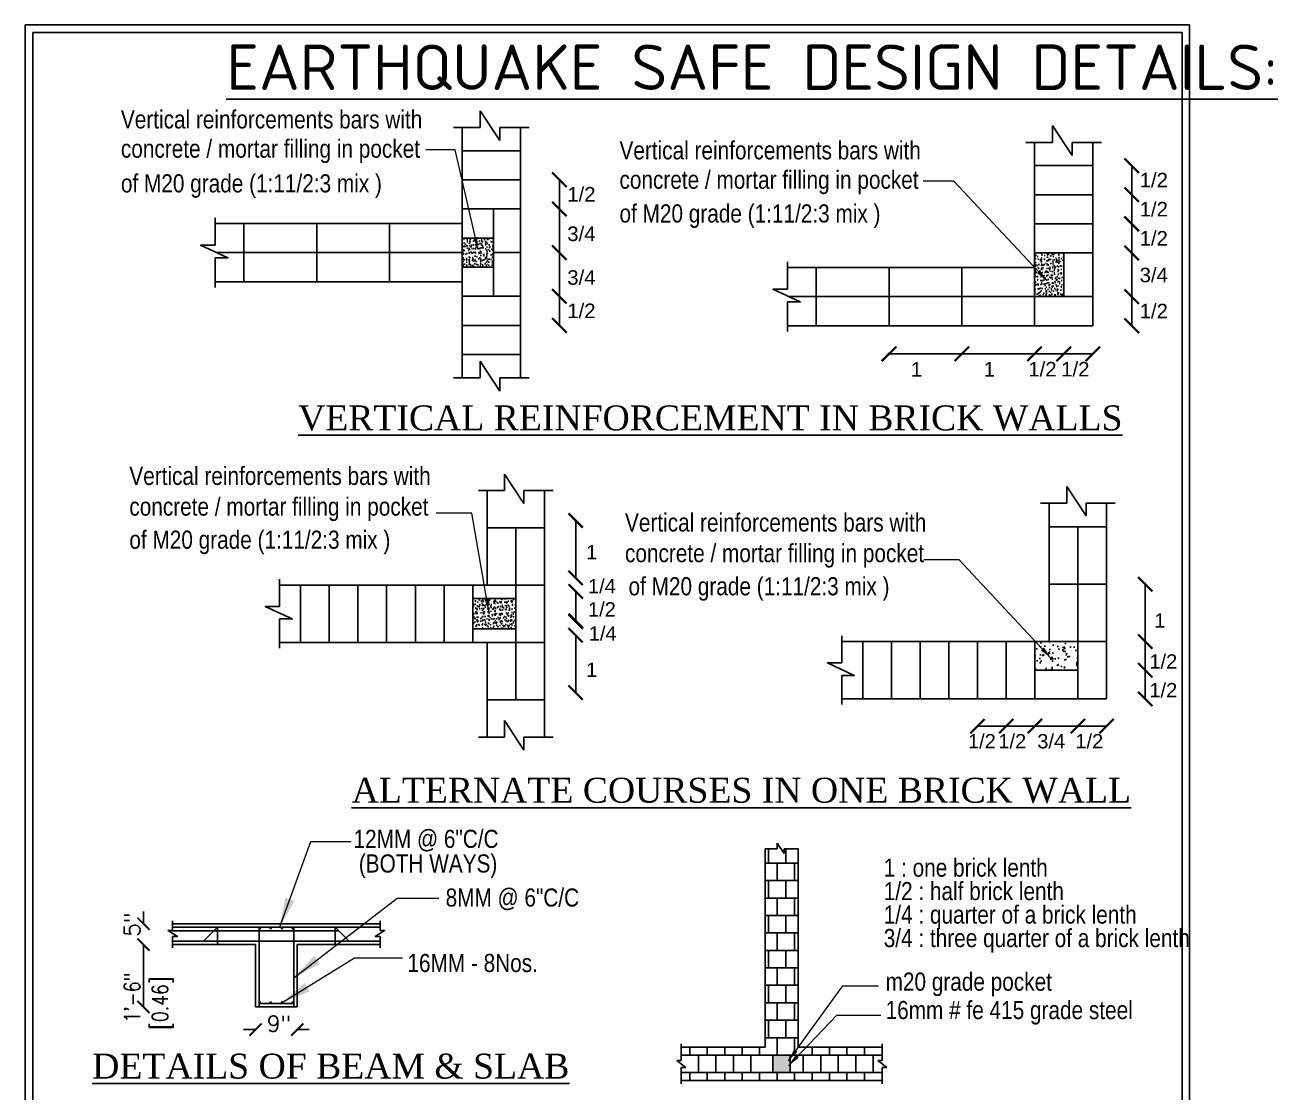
# Model space of a CAD drawing. Header units: metres. Extents: x 1738 to 2075, y -536 to -356.
# Drawn here: x 2063.03 to 2074.87, y -382.43 to -372.34 of the extents above; entities that cross this region are included whole.
import ezdxf

# ---------------------------------------------------------------- set-up
doc = ezdxf.new("R2010")
doc.units = ezdxf.units.M
doc.header["$MEASUREMENT"] = 0
doc.styles.add('dim', font='isocpeur.ttf')
doc.styles.add('HFGHFG', font='arial.ttf')
doc.styles.add('RR', font='romans.shx')
doc.styles.get("Standard").update_dxf_attribs({"font": 'arial.ttf'})
doc.styles.add('TI', font='times.ttf')
doc.styles.add('XX', font='ARIALN.TTF', dxfattribs={"height": 5})
doc.dimstyles.new('Copy of NEW-1', dxfattribs={"dimtxt": 4.5, "dimasz": 3, "dimexe": 3, "dimexo": 0.0625, "dimgap": 1, "dimtad": 0, "dimtih": 1, "dimtoh": 1, "dimdec": 0, "dimzin": 0, "dimdsep": 46, "dimlunit": 4, "dimtxsty": 'HFGHFG', "dimblk": 'ARCHTICK', "dimcen": 0.09, "dimse1": 1, "dimse2": 1, "dimclrd": 6, "dimadec": 0, "dimazin": 0, "dimtfac": 1, "dimtdec": 0, "dimtix": 1, "dimtofl": 0, "dimtmove": 0, "dimatfit": 3, "dimfxl": 0, "dimtolj": 1, "dimtzin": 0, "dimarcsym": 0})
doc.dimstyles.new('Copy of Standard (4)', dxfattribs={"dimtxt": 7, "dimasz": 7, "dimexe": 6, "dimexo": 0.0625, "dimgap": 3, "dimtad": 3, "dimdec": 1, "dimlfac": 0.5, "dimzin": 0, "dimdsep": 46, "dimlunit": 4, "dimtxsty": 'Standard', "dimblk": 'ARCHTICK', "dimcen": 0.09, "dimse1": 1, "dimse2": 1, "dimclrd": 6, "dimclre": 6, "dimadec": 0, "dimazin": 0, "dimtfac": 1, "dimtdec": 1, "dimtix": 1, "dimtofl": 0, "dimtmove": 0, "dimatfit": 3, "dimfxl": 0, "dimtolj": 1, "dimtzin": 0, "dimarcsym": 0})
pattern_1 = [(50, (11179.2158, 1580.866), (1.93622587, -0.1693978), [0.2024606, -2.2270668]), (355, (11179.2158, 1580.866), (-0.37455574, 2.0305238), [0.1619685, -1.78165345]), (100.4514, (11179.3772, 1580.8518), (1.56167157, 1.86112475), [0.17206504, -1.89271554]), (46.1842, (11179.2158, 1581.4058), (2.88099044, -0.4468144), [0.3036909, -3.3406002]), (96.6356, (11179.456, 1581.3686), (2.5230985, 2.6296068), [0.2580976, -2.8390729]), (351.1842, (11179.2158, 1581.4058), (2.5230965, 2.6296087), [0.2429527, -2.6724802]), (21, (11179.4858, 1581.2708), (1.61133561, -1.0868596), [0.2024606, -2.2270668]), (326, (11179.4858, 1581.2708), (0.65682364, 1.95752436), [0.1619685, -1.78165345]), (71.4514, (11179.62, 1581.1803), (2.2681599, 0.870663), [0.17206504, -1.89271554]), (37.5, (11179.2158, 1580.8659), (0.032825224, 0.89863861), [0, -1.76005765, 0, -1.8086482, 0, -1.78840213]), (7.5, (11179.2158, 1580.8659), (0.71014962, 1.06470452), [0, -1.03119942, 0, -1.71956552, 0, -0.68161742]), (327.5, (11178.61384, 1580.8659), (1.441040277, -0.06088631), [0, -0.67486873, 0, -2.10559044, 0, -2.79395654]), (317.5, (11178.3439, 1580.8659), (1.57429644, 0.27023089), [0, -0.87732935, 0, -1.398328, 0, -1.98411406])]

# ---------------------------------------------------------------- blocks, each defined once
blk = doc.blocks.new('_ArchTick')
at = {"color": 0, "const_width": 0.15}
blk.add_lwpolyline([(-0.5, -0.5), (0.5, 0.5)], dxfattribs=at)
blk = doc.blocks.new('34')
h = blk.add_hatch()
h.set_pattern_fill('AR-CONC', color=4, scale=0.269947, style=0)
h.set_pattern_definition(pattern_1)
h.paths.add_polyline_path([(19546.29, 1884.31), (19538.86, 1884.31), (19538.86, 1877.37), (19546.29, 1877.37)])
h = blk.add_hatch()
h.set_pattern_fill('AR-CONC', color=4, scale=0.269947, style=0)
h.set_pattern_definition(pattern_1)
h.paths.add_polyline_path([(19682.1, 1880.75), (19675.16, 1880.75), (19675.16, 1870.35), (19682.1, 1870.35)])
h = blk.add_hatch()
h.set_pattern_fill('AR-CONC', color=4, scale=0.269947, style=0)
h.set_pattern_definition([(50, (11173.6589, 1593.2979), (1.93622587, -0.1693978), [0.2024606, -2.2270668]), (355, (11173.6589, 1593.2979), (-0.37455574, 2.0305238), [0.1619685, -1.78165345]), (100.4514, (11173.8202, 1593.2837), (1.56167157, 1.86112475), [0.17206504, -1.89271554]), (46.1842, (11173.6589, 1593.8378), (2.88099044, -0.4468144), [0.3036909, -3.3406002]), (96.6356, (11173.899, 1593.8005), (2.5230985, 2.6296068), [0.2580976, -2.8390729]), (351.1842, (11173.659, 1593.8378), (2.5230965, 2.6296087), [0.2429527, -2.6724802]), (21, (11173.9288, 1593.7028), (1.6113356, -1.0868596), [0.2024606, -2.2270668]), (326, (11173.9288, 1593.7028), (0.65682364, 1.95752436), [0.1619685, -1.78165345]), (71.4514, (11174.0631, 1593.6122), (2.2681599, 0.870663), [0.17206504, -1.89271554]), (37.5, (11173.6589, 1593.29787), (0.032825224, 0.89863861), [0, -1.76005765, 0, -1.8086482, 0, -1.78840213]), (7.5, (11173.6589, 1593.2979), (0.71014962, 1.06470452), [0, -1.03119942, 0, -1.71956552, 0, -0.68161742]), (327.5, (11173.0569, 1593.2979), (1.441040277, -0.06088631), [0, -0.67486873, 0, -2.10559044, 0, -2.79395654]), (317.5, (11172.787, 1593.2979), (1.57429644, 0.27023089), [0, -0.87732935, 0, -1.398328, 0, -1.98411406])])
h.paths.add_polyline_path([(19551.59, 1791.18), (19551.59, 1798.44), (19541.35, 1798.44), (19541.35, 1791.18)])
h = blk.add_hatch()
h.set_pattern_fill('AR-CONC', color=4, scale=0.022769, style=0)
h.set_pattern_definition([(50, (15965.537, 1681.1217), (4.1481786, -0.3629184), [0.433751, -4.7712622]), (355, (15965.537, 1681.1217), (-0.802447, 4.3501854), [0.347001, -3.81701]), (100.451, (15965.8826, 1681.0914), (3.3457467, 3.987247), [0.3686315, -4.054947]), (46.1842, (15965.537, 1682.2783), (6.1722224, -0.9572654), [0.650627, -7.156893]), (96.6356, (15966.051, 1682.1986), (5.405478, 5.633654), [0.552947, -6.08242]), (351.184, (15965.537, 1682.2783), (5.405486, 5.633644), [0.520501, -5.725515]), (21, (15966.1152, 1681.989), (3.4521324, -2.3284925), [0.433751, -4.7712622]), (326, (15966.1152, 1681.989), (1.407176, 4.193792), [0.347001, -3.81701]), (71.4514, (15966.403, 1681.795), (4.8592987, 1.8653087), [0.3686315, -4.054947]), (37.5, (15965.5369, 1681.1217), (0.0703247, 1.92524106), [0, -3.770743, 0, -3.8748433, 0, -3.8314682]), (7.5, (15965.537, 1681.1217), (1.5214227, 2.2810203), [0, -2.209239, 0, -3.6839928, 0, -1.4602954]), (327.5, (15964.2472, 1681.1217), (3.0872741, -0.1304383), [0, -1.445837, 0, -4.5110116, 0, -5.9857654]), (317.5, (15963.669, 1681.1217), (3.3727663, 0.578938), [0, -1.8795882, 0, -2.9957744, 0, -4.250761])])
h.paths.add_polyline_path([(19685.46, 1781.35), (19685.46, 1788.18), (19678.63, 1788.18), (19675.22, 1788.18), (19675.22, 1781.35)])
blk.add_hatch(color=6).paths.add_polyline_path([(19616.98, 1689.67), (19612.82, 1689.67), (19612.82, 1685.51), (19616.98, 1685.51)])
for p, q in [((19543.1, 1910.66), (19543.1, 1914.64)), ((19543.1, 1914.64), (19547.78, 1907.51)), ((19536.78, 1910.66), (19543.1, 1910.66)), ((19538.86, 1910.66), (19538.86, 1851.01)), ((19547.78, 1910.66), (19554.81, 1910.66)), ((19547.78, 1907.51), (19547.78, 1910.66)), ((19552.73, 1910.66), (19552.73, 1851.01)), ((19679.4, 1907.1), (19679.4, 1911.08)), ((19679.4, 1911.08), (19684.09, 1903.95)), ((19673.08, 1907.1), (19679.4, 1907.1)), ((19675.16, 1907.1), (19675.16, 1863.41)), ((19684.09, 1903.95), (19684.09, 1907.1)), ((19684.09, 1907.1), (19691.12, 1907.1)), ((19689.04, 1907.1), (19689.04, 1863.41)), ((19538.86, 1905.12), (19552.73, 1905.12)), ((19675.16, 1901.56), (19689.04, 1901.56)), ((19538.86, 1898.18), (19552.73, 1898.18)), ((19675.16, 1894.62), (19689.04, 1894.62)), ((19480, 1882.6), (19480, 1889.16)), ((19538.86, 1891.24), (19552.73, 1891.24)), ((19546.29, 1891.24), (19546.29, 1870.44)), ((19538.86, 1887.78), (19480, 1887.78)), ((19486.84, 1887.78), (19486.84, 1873.91)), ((19504.18, 1887.78), (19504.18, 1873.91)), ((19521.52, 1887.78), (19521.52, 1873.91)), ((19675.16, 1887.69), (19689.04, 1887.69)), ((19538.86, 1884.31), (19546.29, 1884.31)), ((19538.86, 1880.83), (19480.37, 1880.83)), ((19546.29, 1880.84), (19552.73, 1880.84)), ((19675.16, 1880.75), (19689.04, 1880.75)), ((19682.1, 1880.75), (19682.1, 1870.35)), ((19480, 1872.52), (19480, 1879.61)), ((19538.86, 1877.37), (19546.29, 1877.37)), ((19616.31, 1872.11), (19616.31, 1878.67)), ((19675.16, 1877.28), (19616.31, 1877.28)), ((19623.15, 1877.28), (19623.15, 1863.41)), ((19640.49, 1877.28), (19640.49, 1863.41)), ((19657.83, 1877.28), (19657.83, 1863.41)), ((19538.86, 1873.91), (19480, 1873.91)), ((19538.86, 1870.44), (19552.73, 1870.44)), ((19616.31, 1862.02), (19616.31, 1869.11)), ((19616.67, 1870.35), (19689.04, 1870.35)), ((19538.86, 1863.5), (19552.73, 1863.5)), ((19689.04, 1863.41), (19616.31, 1863.41)), ((19538.86, 1856.57), (19552.73, 1856.57)), ((19543.1, 1851.01), (19543.1, 1854.99)), ((19543.1, 1854.99), (19547.78, 1847.87)), ((19536.78, 1851.01), (19543.1, 1851.01)), ((19538.46, 1851.01), (19543.1, 1851.01)), ((19547.78, 1851.01), (19552.33, 1851.01)), ((19547.78, 1851.01), (19554.81, 1851.01)), ((19547.78, 1847.87), (19547.78, 1851.01)), ((19548.94, 1824.17), (19548.94, 1828.09)), ((19548.94, 1828.09), (19553.55, 1821.08)), ((19542.71, 1824.17), (19548.94, 1824.17)), ((19544.76, 1824.17), (19544.76, 1801.64)), ((19553.55, 1824.17), (19560.47, 1824.17)), ((19553.55, 1821.08), (19553.55, 1824.17)), ((19558.42, 1824.17), (19558.42, 1765.43)), ((19682.81, 1821.19), (19682.81, 1825.11)), ((19682.81, 1825.11), (19687.42, 1818.1)), ((19676.58, 1821.19), (19682.81, 1821.19)), ((19678.63, 1821.19), (19678.63, 1788.18)), ((19687.42, 1821.19), (19694.34, 1821.19)), ((19687.42, 1818.1), (19687.42, 1821.19)), ((19692.29, 1821.19), (19692.29, 1774.52)), ((19544.76, 1815.3), (19558.42, 1815.3)), ((19551.59, 1774.32), (19551.59, 1815.3)), ((19678.63, 1815.5), (19692.29, 1815.5)), ((19685.46, 1815.5), (19685.46, 1774.52)), ((19495.36, 1796.54), (19495.36, 1803.01)), ((19544.76, 1801.64), (19495.36, 1801.64)), ((19500.36, 1787.98), (19500.36, 1801.64)), ((19507.19, 1787.98), (19507.19, 1801.64)), ((19514.02, 1787.98), (19514.02, 1801.64)), ((19520.85, 1787.98), (19520.85, 1801.64)), ((19527.69, 1787.98), (19527.69, 1801.64)), ((19534.52, 1787.98), (19534.52, 1801.64)), ((19541.35, 1787.98), (19541.35, 1801.64)), ((19544.76, 1801.64), (19558.42, 1801.64)), ((19678.63, 1801.84), (19692.29, 1801.84)), ((19541.35, 1798.44), (19551.59, 1798.44)), ((19495.36, 1786.61), (19495.36, 1793.59)), ((19541.35, 1791.18), (19551.59, 1791.18)), ((19544.76, 1787.98), (19495.36, 1787.98)), ((19544.76, 1787.98), (19544.76, 1765.43)), ((19544.76, 1787.98), (19558.42, 1787.98)), ((19629.23, 1783.08), (19629.23, 1789.54)), ((19678.63, 1788.18), (19629.23, 1788.18)), ((19634.23, 1788.18), (19634.23, 1774.52)), ((19641.06, 1788.18), (19641.06, 1774.52)), ((19647.89, 1788.18), (19647.89, 1774.52)), ((19654.72, 1788.18), (19654.72, 1774.52)), ((19661.55, 1788.18), (19661.55, 1774.52)), ((19668.39, 1788.18), (19668.39, 1774.52)), ((19675.22, 1788.18), (19675.22, 1774.52)), ((19678.63, 1788.18), (19692.29, 1788.18)), ((19629.23, 1773.15), (19629.23, 1780.13)), ((19675.22, 1781.35), (19685.46, 1781.35)), ((19544.76, 1774.32), (19558.42, 1774.32)), ((19692.29, 1774.52), (19629.23, 1774.52)), ((19548.94, 1765.43), (19548.94, 1769.35)), ((19548.94, 1769.35), (19553.55, 1762.33)), ((19542.71, 1765.43), (19548.94, 1765.43)), ((19544.37, 1765.43), (19548.94, 1765.43)), ((19553.55, 1765.43), (19560.47, 1765.43)), ((19553.55, 1765.43), (19558.03, 1765.43)), ((19553.55, 1762.33), (19553.55, 1765.43)), ((19613.83, 1740.15), (19613.83, 1738.83)), ((19613.83, 1740.15), (19615.54, 1737.66)), ((19610.96, 1738.83), (19610.96, 1691.53)), ((19610.96, 1738.83), (19613.83, 1738.83)), ((19615.54, 1738.83), (19618.84, 1738.83)), ((19615.54, 1737.66), (19615.54, 1738.83)), ((19618.84, 1738.83), (19618.84, 1691.53)), ((19469.82, 1721.69), (19469.82, 1719.34)), ((19519.34, 1721.69), (19519.34, 1719.34)), ((19469.82, 1720.95), (19519.34, 1720.95)), ((19469.82, 1720.12), (19519.34, 1720.12)), ((19480.55, 1720.12), (19480.55, 1716)), ((19490.45, 1720.12), (19490.45, 1701.14)), ((19498.71, 1720.12), (19498.71, 1701.14)), ((19508.61, 1720.12), (19508.61, 1716)), ((19469.82, 1717.89), (19469.82, 1715.25)), ((19469.82, 1716.82), (19519.34, 1716.82)), ((19469.82, 1716), (19489.63, 1716)), ((19489.63, 1716), (19489.63, 1701.14)), ((19499.53, 1716), (19519.34, 1716)), ((19499.53, 1716), (19499.53, 1701.14)), ((19519.34, 1717.89), (19519.34, 1715.25)), ((19489.63, 1701.14), (19499.53, 1701.14)), ((19490.45, 1701.97), (19498.71, 1701.97)), ((19590.97, 1688.41), (19590.97, 1692.32)), ((19638.83, 1688.41), (19638.83, 1692.32)), ((19610.96, 1691.53), (19590.97, 1691.53)), ((19590.97, 1688.41), (19590.97, 1691.53)), ((19618.84, 1691.53), (19638.83, 1691.53)), ((19638.83, 1688.41), (19638.83, 1691.53)), ((19590.97, 1688.41), (19589.93, 1688.41)), ((19589.93, 1688.41), (19592.09, 1686.73)), ((19592.09, 1686.73), (19590.97, 1686.73)), ((19590.97, 1683.65), (19590.97, 1686.73)), ((19590.97, 1682.86), (19590.97, 1686.73)), ((19638.83, 1688.41), (19637.8, 1688.41)), ((19637.8, 1688.41), (19639.95, 1686.73)), ((19639.95, 1686.73), (19638.83, 1686.73)), ((19638.83, 1682.86), (19638.83, 1686.73)), ((19638.83, 1683.65), (19638.83, 1686.73)), ((19590.97, 1683.65), (19638.83, 1683.65))]:
    blk.add_line(p, q)
at = {"color": 6}
for p, q in [((19698.28, 1901.56), (19698.28, 1894.62)), ((19561.98, 1898.18), (19561.98, 1891.24)), ((19698.28, 1894.62), (19698.28, 1887.69)), ((19561.98, 1891.24), (19561.98, 1880.83)), ((19698.28, 1887.69), (19698.28, 1880.75)), ((19561.98, 1880.83), (19561.98, 1870.42)), ((19698.28, 1880.75), (19698.28, 1870.35)), ((19561.98, 1870.42), (19561.98, 1863.49)), ((19698.28, 1870.35), (19698.28, 1863.41)), ((19657.83, 1856.72), (19640.49, 1856.72)), ((19675.16, 1856.72), (19657.83, 1856.72)), ((19682.1, 1856.72), (19675.16, 1856.72)), ((19689.04, 1856.72), (19682.1, 1856.72)), ((19565.87, 1817.01), (19565.87, 1803.35)), ((19565.87, 1803.35), (19565.87, 1806.76)), ((19565.87, 1800.15), (19565.87, 1796.73)), ((19565.87, 1800.15), (19565.87, 1792.89)), ((19701.49, 1802.17), (19701.49, 1788.51)), ((19565.87, 1793.14), (19565.87, 1796.55)), ((19565.87, 1789.69), (19565.87, 1786.27)), ((19565.87, 1789.69), (19565.87, 1776.02)), ((19701.49, 1788.51), (19701.49, 1781.68)), ((19701.49, 1781.68), (19701.49, 1774.85)), ((19668.39, 1768.03), (19661.55, 1768.03)), ((19675.22, 1768.03), (19668.39, 1768.03)), ((19685.46, 1768.03), (19675.22, 1768.03)), ((19692.29, 1768.03), (19685.46, 1768.03)), ((19489.63, 1695.75), (19486.74, 1695.75)), ((19499.53, 1695.75), (19502.42, 1695.75))]:
    blk.add_line(p, q, dxfattribs=at)
at = {"color": 4}
for p, q in [((19611.76, 1735.4), (19611.76, 1738.83)), ((19615.92, 1735.4), (19615.92, 1738.83)), ((19610.96, 1735.4), (19618.84, 1735.4)), ((19613.84, 1731.25), (19613.84, 1735.4)), ((19617.99, 1731.25), (19617.99, 1735.4)), ((19610.96, 1731.25), (19618.84, 1731.25)), ((19611.76, 1727.09), (19611.76, 1731.25)), ((19615.92, 1727.09), (19615.92, 1731.25)), ((19610.96, 1727.09), (19618.84, 1727.09)), ((19613.84, 1722.93), (19613.84, 1727.09)), ((19617.99, 1722.93), (19617.99, 1727.09)), ((19610.96, 1722.93), (19618.84, 1722.93)), ((19611.76, 1718.77), (19611.76, 1722.93)), ((19615.92, 1718.77), (19615.92, 1722.93)), ((19610.96, 1718.77), (19618.84, 1718.77)), ((19613.84, 1714.61), (19613.84, 1718.77)), ((19617.99, 1714.61), (19617.99, 1718.77)), ((19610.96, 1714.61), (19618.84, 1714.61)), ((19611.76, 1710.46), (19611.76, 1714.61)), ((19615.92, 1710.46), (19615.92, 1714.61)), ((19610.96, 1710.46), (19618.84, 1710.46)), ((19613.84, 1706.3), (19613.84, 1710.46)), ((19617.99, 1706.3), (19617.99, 1710.46)), ((19610.96, 1706.3), (19618.84, 1706.3)), ((19611.76, 1702.14), (19611.76, 1706.3)), ((19615.92, 1702.14), (19615.92, 1706.3)), ((19610.96, 1702.14), (19618.84, 1702.14)), ((19613.84, 1697.98), (19613.84, 1702.14)), ((19617.99, 1697.98), (19617.99, 1702.14)), ((19610.96, 1697.98), (19618.84, 1697.98)), ((19611.76, 1693.82), (19611.76, 1697.98)), ((19615.92, 1693.82), (19615.92, 1697.98)), ((19610.96, 1693.82), (19618.84, 1693.82)), ((19613.84, 1689.67), (19613.84, 1693.82)), ((19617.99, 1689.67), (19617.99, 1693.82)), ((19590.97, 1689.67), (19638.83, 1689.67)), ((19593.05, 1689.67), (19593.05, 1691.53)), ((19595.13, 1685.51), (19595.13, 1689.67)), ((19597.2, 1689.67), (19597.2, 1691.53)), ((19599.28, 1685.51), (19599.28, 1689.67)), ((19601.36, 1689.67), (19601.36, 1691.53)), ((19603.44, 1685.51), (19603.44, 1689.67)), ((19605.52, 1689.67), (19605.52, 1691.53)), ((19607.6, 1685.51), (19607.6, 1689.67)), ((19609.68, 1689.67), (19609.68, 1691.53)), ((19620.07, 1685.51), (19620.07, 1689.67)), ((19622.15, 1689.67), (19622.15, 1691.53)), ((19624.23, 1685.51), (19624.23, 1689.67)), ((19626.31, 1689.67), (19626.31, 1691.53)), ((19628.39, 1685.51), (19628.39, 1689.67)), ((19630.47, 1689.67), (19630.47, 1691.53)), ((19632.55, 1685.51), (19632.55, 1689.67)), ((19634.63, 1689.67), (19634.63, 1691.53)), ((19636.7, 1685.51), (19636.7, 1689.67)), ((19590.97, 1685.51), (19638.83, 1685.51)), ((19593.05, 1685.51), (19593.05, 1683.65)), ((19597.2, 1685.51), (19597.2, 1683.65)), ((19601.36, 1685.51), (19601.36, 1683.65)), ((19605.52, 1685.51), (19605.52, 1683.65)), ((19609.68, 1685.51), (19609.68, 1683.65)), ((19613.84, 1685.51), (19613.84, 1683.65)), ((19617.99, 1685.51), (19617.99, 1683.65)), ((19622.15, 1685.51), (19622.15, 1683.65)), ((19626.31, 1685.51), (19626.31, 1683.65)), ((19630.47, 1685.51), (19630.47, 1683.65)), ((19634.63, 1685.51), (19634.63, 1683.65))]:
    blk.add_line(p, q, dxfattribs=at)
at = {"color": 3}
for p, q in [((19462.94, 1720.95), (19462.94, 1723.84)), ((19462.94, 1716), (19462.94, 1713.11)), ((19462.94, 1716), (19462.94, 1701.14))]:
    blk.add_line(p, q, dxfattribs=at)
at = {"color": 8}
for p, q in [((19469.82, 1719.3), (19509.44, 1719.3)), ((19480.55, 1720.12), (19477.25, 1716.82)), ((19508.61, 1720.12), (19511.91, 1716.82))]:
    blk.add_line(p, q, dxfattribs=at)
for points in [[(19434.74, 1935.06), (19712.09, 1935.06), (19712.09, 1339.73), (19434.74, 1339.73)], [(19436.55, 1933.25), (19710.29, 1933.25), (19710.29, 1341.53), (19436.55, 1341.53)], [(19612.82, 1689.67), (19616.98, 1689.67), (19616.98, 1685.51), (19612.82, 1685.51)]]:
    blk.add_lwpolyline(points, close=True)
for points in [[(19480, 1882.6), (19476.54, 1882.6), (19483.04, 1879.61), (19480, 1879.61)], [(19616.31, 1872.11), (19612.85, 1872.11), (19619.35, 1869.11), (19616.31, 1869.11)], [(19495.36, 1796.54), (19491.95, 1796.54), (19498.36, 1793.59), (19495.36, 1793.59)], [(19629.23, 1783.08), (19625.82, 1783.08), (19632.22, 1780.13), (19629.23, 1780.13)], [(19469.82, 1719.34), (19468.79, 1719.34), (19471.03, 1717.89), (19469.82, 1717.89)], [(19519.34, 1719.34), (19520.37, 1719.34), (19518.13, 1717.89), (19519.34, 1717.89)]]:
    blk.add_lwpolyline(points)
at = {"color": 6, "const_width": 0.512}
for points in [[(19564.16, 1794.84), (19567.57, 1791.43)], [(19564.16, 1794.6), (19567.57, 1791.18)], [(19567.57, 1787.98), (19564.16, 1791.39)], [(19699.78, 1789.89), (19703.2, 1786.47)]]:
    blk.add_lwpolyline(points, dxfattribs=at)
at = {"color": 0, "linetype": 'ByBlock', "const_width": 0.433}
for points in [[(19461.5, 1722.39), (19464.39, 1719.5)], [(19461.5, 1702.59), (19464.39, 1699.7)]]:
    blk.add_lwpolyline(points, dxfattribs=at)
for centre in [(19490.69, 1719.92), (19493.23, 1719.92), (19495.93, 1719.92), (19498.48, 1719.92), (19490.69, 1702.17), (19493.23, 1702.17), (19495.93, 1702.17), (19498.48, 1702.17)]:
    blk.add_circle(centre, 0.174)
at = {"color": 6}
for p, xscale, yscale, zscale, rotation in [((19698.28, 1901.56), 3.467907146672632, 3.467907146672632, 3.467907146672632, 90), ((19561.98, 1898.18), 3.467907146672632, 3.467907146672632, 3.467907146672632, 90), ((19698.28, 1894.62), 3.467907146672632, 3.467907146672632, 3.467907146672632, 90), ((19698.28, 1894.62), 3.467907146672632, 3.467907146672632, 3.467907146672632, 270), ((19698.28, 1894.62), 3.467907146672632, 3.467907146672632, 3.467907146672632, 90), ((19561.98, 1891.24), 3.467907146672632, 3.467907146672632, 3.467907146672632, 90), ((19561.98, 1891.24), 3.467907146672632, 3.467907146672632, 3.467907146672632, 270), ((19698.28, 1887.69), 3.467907146672632, 3.467907146672632, 3.467907146672632, 90), ((19698.28, 1887.69), 3.467907146672632, 3.467907146672632, 3.467907146672632, 90), ((19698.28, 1887.69), 3.467907146672632, 3.467907146672632, 3.467907146672632, 270), ((19561.98, 1880.83), 3.467907146672632, 3.467907146672632, 3.467907146672632, 90), ((19561.98, 1880.83), 3.467907146672632, 3.467907146672632, 3.467907146672632, 90), ((19561.98, 1880.83), 3.467907146672632, 3.467907146672632, 3.467907146672632, 270), ((19698.28, 1880.75), 3.467907146672632, 3.467907146672632, 3.467907146672632, 90), ((19698.28, 1880.75), 3.467907146672632, 3.467907146672632, 3.467907146672632, 90), ((19698.28, 1880.75), 3.467907146672632, 3.467907146672632, 3.467907146672632, 270), ((19561.98, 1870.42), 3.467907146672632, 3.467907146672632, 3.467907146672632, 90), ((19561.98, 1870.42), 3.467907146672632, 3.467907146672632, 3.467907146672632, 270), ((19698.28, 1870.35), 3.467907146672632, 3.467907146672632, 3.467907146672632, 90), ((19698.28, 1870.35), 3.467907146672632, 3.467907146672632, 3.467907146672632, 90), ((19698.28, 1870.35), 3.467907146672632, 3.467907146672632, 3.467907146672632, 270), ((19561.98, 1863.49), 3.467907146672632, 3.467907146672632, 3.467907146672632, 90), ((19698.28, 1863.41), 3.467907146672632, 3.467907146672632, 3.467907146672632, 90), ((19698.28, 1863.41), 3.467907146672632, 3.467907146672632, 3.467907146672632, 270), ((19698.28, 1863.41), 3.467907146672632, 3.467907146672632, 3.467907146672632, 90), ((19640.49, 1856.72), 3.467907146678044, 3.467907146678044, 3.467907146678044, 180), ((19657.83, 1856.72), 3.467907146678044, 3.467907146678044, 3.467907146678044, 180), ((19675.16, 1856.72), 3.467907146678044, 3.467907146678044, 3.467907146678044, 180), ((19682.1, 1856.72), 3.467907146678044, 3.467907146678044, 3.467907146678044, 180), ((19565.87, 1817.01), 3.415363098993339, 3.415363098993339, 3.415363098993339, 90), ((19565.87, 1803.35), 3.415363098993339, 3.415363098993339, 3.415363098993339, 270), ((19565.87, 1803.35), 3.415363098993339, 3.415363098993339, 3.415363098993339, 270), ((19701.49, 1801.84), 3.415363098993339, 3.415363098993339, 3.415363098993339, 90), ((19701.49, 1801.84), 3.415363098993339, 3.415363098993339, 3.415363098993339, 270), ((19565.87, 1800.15), 3.415363098993339, 3.415363098993339, 3.415363098993339, 90), ((19565.87, 1800.15), 3.415363098993339, 3.415363098993339, 3.415363098993339, 90), ((19565.87, 1789.69), 3.415363098993339, 3.415363098993339, 3.415363098993339, 90), ((19701.49, 1788.18), 3.415363098993339, 3.415363098993339, 3.415363098993339, 90), ((19701.49, 1781.35), 3.415363098993339, 3.415363098993339, 3.415363098993339, 270), ((19565.87, 1776.02), 3.415363098993339, 3.415363098993339, 3.415363098993339, 270), ((19701.49, 1774.52), 3.415363098993339, 3.415363098993339, 3.415363098993339, 270), ((19661.55, 1768.03), 3.415363098992383, 3.415363098992383, 3.415363098992383, 180), ((19668.39, 1768.03), 3.415363098992383, 3.415363098992383, 3.415363098992383, 180), ((19675.22, 1768.03), 3.415363098992383, 3.415363098992383, 3.415363098992383, 180), ((19685.46, 1768.03), 3.415363098992383, 3.415363098992383, 3.415363098992383, 180), ((19499.53, 1695.75), 2.888561037079852, 2.888561037079852, 2.888561037079852, 180)]:
    blk.add_blockref('_ArchTick', p, dxfattribs=dict(at, xscale=xscale, yscale=yscale, zscale=zscale, rotation=rotation))
for p, xscale, yscale, zscale in [((19675.16, 1856.72), 3.467907146678044, 3.467907146678044, 3.467907146678044), ((19682.1, 1856.72), 3.467907146678044, 3.467907146678044, 3.467907146678044), ((19689.04, 1856.72), 3.467907146678044, 3.467907146678044, 3.467907146678044), ((19661.55, 1768.03), 3.415363098992383, 3.415363098992383, 3.415363098992383), ((19661.55, 1768.03), 3.415363098992383, 3.415363098992383, 3.415363098992383), ((19668.39, 1768.03), 3.415363098992383, 3.415363098992383, 3.415363098992383), ((19668.39, 1768.03), 3.415363098992383, 3.415363098992383, 3.415363098992383), ((19675.22, 1768.03), 3.415363098992383, 3.415363098992383, 3.415363098992383), ((19685.46, 1768.03), 3.415363098992383, 3.415363098992383, 3.415363098992383), ((19685.46, 1768.03), 3.415363098992383, 3.415363098992383, 3.415363098992383), ((19692.29, 1768.03), 3.415363098992383, 3.415363098992383, 3.415363098992383), ((19489.63, 1695.75), 2.888561037079852, 2.888561037079852, 2.888561037079852)]:
    blk.add_blockref('_ArchTick', p, dxfattribs=dict(at, xscale=xscale, yscale=yscale, zscale=zscale))
at = {"color": 3, "xscale": 2.888561037088127, "yscale": 2.888561037088127, "zscale": 2.888561037088127, "rotation": 90}
blk.add_blockref('_ArchTick', (19462.94, 1716), dxfattribs=at)
blk.add_blockref('_ArchTick', (19462.94, 1716), dxfattribs=at)
at = {"color": 5}
for s, height, style, p in [('%%UEARTHQUAKE SAFE DESIGN DETAILS:', 10.825, 'dim', (19482.66, 1919.59)), ('%%uVERTICAL REINFORCEMENT IN BRICK WALLS', 5.9388, 'TI', (19499.76, 1838.5)), ('%%UALTERNATE COURSES IN ONE BRICK WALL', 5.9388, 'TI', (19512.51, 1749.8)), ('%%UDETAILS OF BEAM & SLAB', 5.9388, 'TI', (19450.73, 1684.08))]:
    blk.add_text(s, height=height, dxfattribs=dict(at, style=style)).set_placement(p)
at = {"style": 'XX'}
for s, p in [('Vertical reinforcements bars with', (19457.56, 1910.42)), ('concrete / mortar filling in pocket', (19457.56, 1903.45)), ('Vertical reinforcements bars with', (19576.3, 1903.05)), ('of M20 grade (1:11/2:3 mix )', (19457.56, 1895.18)), ('concrete / mortar filling in pocket', (19576.3, 1896.05)), ('of M20 grade (1:11/2:3 mix )', (19576.3, 1888.01)), ('Vertical reinforcements bars with', (19459.57, 1825.49)), ('concrete / mortar filling in pocket', (19459.57, 1818.18)), ('Vertical reinforcements bars with', (19577.61, 1814.4)), ('of M20 grade (1:11/2:3 mix )', (19459.57, 1810.29)), ('concrete / mortar filling in pocket', (19577.61, 1807.09)), ('of M20 grade (1:11/2:3 mix )', (19578.45, 1799.2)), ('12MM @ 6"C/C ', (19512.96, 1739.03)), ('(BOTH WAYS)', (19514.22, 1733.16)), ('1 : one brick lenth', (19639.23, 1732.17)), ('1/2 : half brick lenth', (19639.23, 1726.58)), ('8MM @ 6"C/C', (19534.89, 1725.05)), ('1/4 : quarter of a brick lenth', (19639.23, 1720.99)), ('3/4 : three quarter of a brick lenth', (19639.23, 1715.39)), ('16MM - 8Nos.', (19525.8, 1709.46)), ('m20 grade pocket', (19639.68, 1705.01)), ('16mm # fe 415 grade steel', (19639.68, 1698.24))]:
    blk.add_text(s, height=4.3192, dxfattribs=at).set_placement(p)
at = {"color": 4, "style": 'HFGHFG'}
blk.add_text('1/4', height=3.415, dxfattribs=at).set_placement((19568.98, 1788.42))
at = {"color": 3, "style": 'RR', "width": 0.8}
for s, p in [('1\'-6"', (19462.11, 1697.41)), ('[0.46]', (19468.77, 1695.74))]:
    blk.add_text(s, height=3.759, rotation=90, dxfattribs=at).set_placement(p)
at = {"color": 4, "attachment_point": 5, "style": 'HFGHFG'}
for s, insert, char_height in [('1/2', (19703.54, 1898.09), 3.468), ('1/2', (19567.23, 1894.71), 3.468), ('1/2', (19703.54, 1891.15), 3.468), ('3/4', (19567.23, 1885.3), 3.468), ('1/2', (19703.54, 1884.22), 3.468), ('3/4', (19703.54, 1875.48), 3.468), ('3/4', (19567.23, 1874.89), 3.468), ('1/2', (19567.23, 1866.95), 3.468), ('1/2', (19703.54, 1866.88), 3.468), ('1', (19647.04, 1853.05), 3.47), ('1', (19664.38, 1853.05), 3.47), ('1/2', (19677.03, 1853.05), 3.468), ('1/2', (19684.86, 1853.05), 3.468), ('1', (19569.66, 1809.5), 3.42), ('1/4', (19572.11, 1801.37), 3.415), ('1/2', (19572.11, 1795.82), 3.415), ('1', (19704.99, 1793.19), 3.42), ('1/2', (19705.81, 1783.41), 3.415), ('1', (19569.66, 1781.47), 3.42), ('1/2', (19705.81, 1776.58), 3.415), ('1/2', (19662.61, 1764.42), 3.415), ('1/2', (19669.84, 1764.42), 3.415), ('3/4', (19679.12, 1764.42), 3.415), ('1/2', (19688.18, 1764.42), 3.415)]:
    blk.add_mtext(s, dxfattribs=dict(at, insert=insert, char_height=char_height))
at = {"color": 3, "insert": (19460.23, 1720.77), "char_height": 3.759, "attachment_point": 5, "rotation": 90, "style": 'RR'}
blk.add_mtext('5"', dxfattribs=at)
at = {"color": 3, "insert": (19495.23, 1697.15), "char_height": 3.759, "attachment_point": 5, "style": 'RR'}
blk.add_mtext('9"', dxfattribs=at)
at = {"color": 4}
for points in [[(19542.61, 1881.56), (19537.2, 1905.3), (19530.18, 1905.3)], [(19678.12, 1874.12), (19655.94, 1897.86), (19648.65, 1897.86)], [(19545.19, 1795.35), (19541.13, 1818.73), (19532.66, 1818.73)], [(19679.06, 1784.26), (19657.22, 1807.64), (19648.75, 1807.64)], [(19616.54, 1688.32), (19629.51, 1706.14), (19637.96, 1706.14)], [(19616.52, 1687.14), (19628.03, 1699.21), (19638.56, 1699.21)]]:
    blk.add_leader(points, dimstyle='Copy of NEW-1', override={"dimgap": 1, "dimtad": 0}, dxfattribs=at)
for points in [[(19495.4, 1720.2), (19502.8, 1740.52), (19512.39, 1740.52)], [(19498.71, 1708.1), (19523.35, 1727.02), (19533.24, 1727.02)], [(19495.93, 1702.17), (19513.22, 1712.81), (19524.64, 1712.81)]]:
    blk.add_leader(points, dimstyle='Copy of Standard (4)', override={"dimgap": 3, "dimtad": 0})

msp = doc.modelspace()

# ---------------------------------------------------------------- block references
at = {"lineweight": 20, "xscale": 0.0396708593515912, "yscale": 0.0396708593515912, "zscale": 0.0396708593515912}
msp.add_blockref('34', (1292.042, -449.102), dxfattribs=at)

doc.saveas('drawing.dxf')
